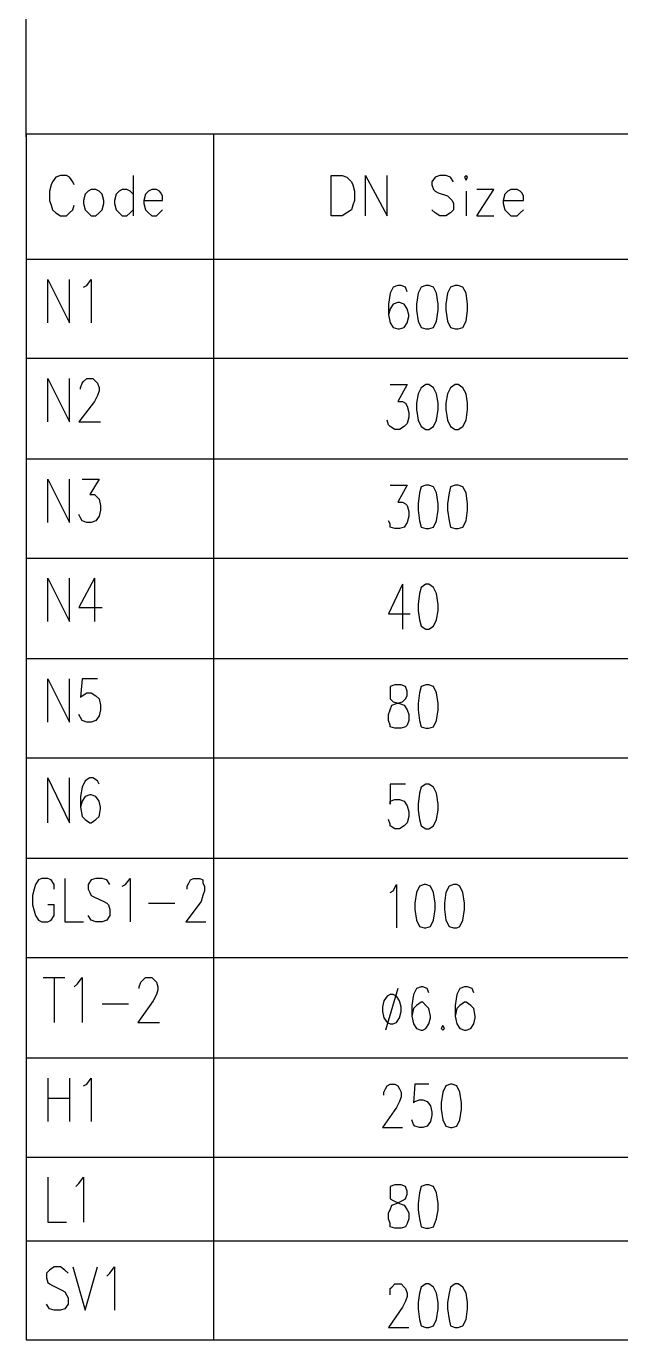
# Model space of a CAD drawing. Extents: x 13.06 to 16.25, y 9.33 to 13.85.
# Drawn here: x 15.229 to 15.485, y 12.237 to 12.802 of the extents above; entities that cross this region are included whole.
import ezdxf

# ---------------------------------------------------------------- set-up
doc = ezdxf.new("R2010")
doc.units = 0
doc.header["$MEASUREMENT"] = 0
doc.linetypes.add('AUSGEZOGEN', pattern=[0])
doc.layers.get('0').update_dxf_attribs({"linetype": 'AUSGEZOGEN'})

msp = doc.modelspace()

# ---------------------------------------------------------------- linework, layer by layer
for points in [[(15.22867, 12.75467), (15.22867, 13.79933)], [(15.22867, 12.756), (15.22867, 12.23667)], [(15.22867, 12.756), (16.19667, 12.756)], [(15.30933, 12.756), (15.30933, 12.702)], [(15.24933, 12.734), (15.24867, 12.73533), (15.24867, 12.73533), (15.24733, 12.73733), (15.24733, 12.73733), (15.246, 12.738), (15.246, 12.738), (15.24333, 12.738), (15.24333, 12.738), (15.24133, 12.73733), (15.24133, 12.73733), (15.24, 12.73533), (15.24, 12.73533), (15.23933, 12.734), (15.23933, 12.734), (15.23867, 12.73133), (15.23867, 12.73133), (15.23867, 12.72733), (15.23867, 12.72733), (15.23933, 12.72533), (15.23933, 12.72533), (15.24, 12.72333), (15.24, 12.72333), (15.24133, 12.722), (15.24133, 12.722), (15.24333, 12.72067), (15.24333, 12.72067), (15.246, 12.72067), (15.246, 12.72067), (15.24733, 12.722), (15.24733, 12.722), (15.24867, 12.72333), (15.24867, 12.72333), (15.24933, 12.72533)], [(15.27467, 12.738), (15.27467, 12.72067)], [(15.36, 12.72067), (15.36, 12.738), (15.36, 12.738), (15.36467, 12.738), (15.36467, 12.738), (15.36667, 12.73733), (15.36667, 12.73733), (15.36867, 12.73533), (15.36867, 12.73533), (15.36933, 12.734), (15.36933, 12.734), (15.37, 12.73133), (15.37, 12.73133), (15.37, 12.72733), (15.37, 12.72733), (15.36933, 12.72533), (15.36933, 12.72533), (15.36867, 12.72333), (15.36867, 12.72333), (15.36667, 12.722), (15.36667, 12.722), (15.36467, 12.72067), (15.36467, 12.72067), (15.36, 12.72067), (15.36, 12.72067)], [(15.37467, 12.72067), (15.37467, 12.738), (15.37467, 12.738), (15.384, 12.72067), (15.384, 12.72067), (15.384, 12.738)], [(15.41267, 12.73533), (15.41133, 12.73733), (15.41133, 12.73733), (15.40933, 12.738), (15.40933, 12.738), (15.40667, 12.738), (15.40667, 12.738), (15.40467, 12.73733), (15.40467, 12.73733), (15.40333, 12.73533), (15.40333, 12.73533), (15.40333, 12.734), (15.40333, 12.734), (15.404, 12.732), (15.404, 12.732), (15.40467, 12.73133), (15.40467, 12.73133), (15.406, 12.73067), (15.406, 12.73067), (15.41, 12.72933), (15.41, 12.72933), (15.41133, 12.728), (15.41133, 12.728), (15.412, 12.72733), (15.412, 12.72733), (15.41267, 12.726), (15.41267, 12.726), (15.41267, 12.72333), (15.41267, 12.72333), (15.41133, 12.722), (15.41133, 12.722), (15.40933, 12.72067), (15.40933, 12.72067), (15.40667, 12.72067), (15.40667, 12.72067), (15.40467, 12.722), (15.40467, 12.722), (15.40333, 12.72333)], [(15.41733, 12.73733), (15.418, 12.736), (15.418, 12.736), (15.41867, 12.73733), (15.41867, 12.73733), (15.418, 12.738), (15.418, 12.738), (15.41733, 12.73733), (15.41733, 12.73733)], [(15.25667, 12.732), (15.25533, 12.73133), (15.25533, 12.73133), (15.254, 12.73), (15.254, 12.73), (15.25333, 12.72733), (15.25333, 12.72733), (15.25333, 12.726), (15.25333, 12.726), (15.254, 12.72333), (15.254, 12.72333), (15.25533, 12.722), (15.25533, 12.722), (15.25667, 12.72067), (15.25667, 12.72067), (15.25867, 12.72067), (15.25867, 12.72067), (15.26, 12.722), (15.26, 12.722), (15.26133, 12.72333), (15.26133, 12.72333), (15.262, 12.726), (15.262, 12.726), (15.262, 12.72733), (15.262, 12.72733), (15.26133, 12.73), (15.26133, 12.73), (15.26, 12.73133), (15.26, 12.73133), (15.25867, 12.732), (15.25867, 12.732), (15.25667, 12.732), (15.25667, 12.732)], [(15.27467, 12.73), (15.27333, 12.73133), (15.27333, 12.73133), (15.272, 12.732), (15.272, 12.732), (15.27, 12.732), (15.27, 12.732), (15.26867, 12.73133), (15.26867, 12.73133), (15.26733, 12.73), (15.26733, 12.73), (15.26667, 12.72733), (15.26667, 12.72733), (15.26667, 12.726), (15.26667, 12.726), (15.26733, 12.72333), (15.26733, 12.72333), (15.26867, 12.722), (15.26867, 12.722), (15.27, 12.72067), (15.27, 12.72067), (15.272, 12.72067), (15.272, 12.72067), (15.27333, 12.722), (15.27333, 12.722), (15.27467, 12.72333)], [(15.27933, 12.72733), (15.28733, 12.72733), (15.28733, 12.72733), (15.28733, 12.72933), (15.28733, 12.72933), (15.28667, 12.73067), (15.28667, 12.73067), (15.286, 12.73133), (15.286, 12.73133), (15.28467, 12.732), (15.28467, 12.732), (15.28267, 12.732), (15.28267, 12.732), (15.28133, 12.73133), (15.28133, 12.73133), (15.28, 12.73), (15.28, 12.73), (15.27933, 12.72733), (15.27933, 12.72733), (15.27933, 12.726), (15.27933, 12.726), (15.28, 12.72333), (15.28, 12.72333), (15.28133, 12.722), (15.28133, 12.722), (15.28267, 12.72067), (15.28267, 12.72067), (15.28467, 12.72067), (15.28467, 12.72067), (15.286, 12.722), (15.286, 12.722), (15.28733, 12.72333)], [(15.418, 12.73133), (15.418, 12.72067)], [(15.42267, 12.72067), (15.43, 12.732), (15.43, 12.732), (15.42267, 12.732)], [(15.434, 12.72733), (15.44267, 12.72733), (15.44267, 12.72733), (15.44267, 12.72933), (15.44267, 12.72933), (15.442, 12.73067), (15.442, 12.73067), (15.44133, 12.73133), (15.44133, 12.73133), (15.44, 12.732), (15.44, 12.732), (15.43733, 12.732), (15.43733, 12.732), (15.436, 12.73133), (15.436, 12.73133), (15.43467, 12.73), (15.43467, 12.73), (15.434, 12.72733), (15.434, 12.72733), (15.434, 12.726), (15.434, 12.726), (15.43467, 12.72333), (15.43467, 12.72333), (15.436, 12.722), (15.436, 12.722), (15.43733, 12.72067), (15.43733, 12.72067), (15.44, 12.72067), (15.44, 12.72067), (15.44133, 12.722), (15.44133, 12.722), (15.44267, 12.72333)], [(15.42267, 12.72067), (15.43, 12.72067)], [(15.22867, 12.702), (16.19667, 12.702)], [(15.30933, 12.702), (15.30933, 12.23667)], [(15.238, 12.67467), (15.238, 12.69333), (15.238, 12.69333), (15.24733, 12.67467), (15.24733, 12.67467), (15.24733, 12.69333)], [(15.25333, 12.69), (15.25467, 12.69067), (15.25467, 12.69067), (15.25667, 12.69333), (15.25667, 12.69333), (15.25667, 12.67467)], [(15.39267, 12.688), (15.392, 12.69), (15.392, 12.69), (15.39, 12.69067), (15.39, 12.69067), (15.38867, 12.69067), (15.38867, 12.69067), (15.38667, 12.69), (15.38667, 12.69), (15.38533, 12.68733), (15.38533, 12.68733), (15.38467, 12.68267), (15.38467, 12.68267), (15.38467, 12.678), (15.38467, 12.678), (15.38533, 12.67467), (15.38533, 12.67467), (15.38667, 12.67267), (15.38667, 12.67267), (15.38867, 12.672), (15.38867, 12.672), (15.38933, 12.672), (15.38933, 12.672), (15.39133, 12.67267), (15.39133, 12.67267), (15.39267, 12.67467), (15.39267, 12.67467), (15.39333, 12.67733), (15.39333, 12.67733), (15.39333, 12.678), (15.39333, 12.678), (15.39267, 12.68067), (15.39267, 12.68067), (15.39133, 12.68267), (15.39133, 12.68267), (15.38933, 12.68333), (15.38933, 12.68333), (15.38867, 12.68333), (15.38867, 12.68333), (15.38667, 12.68267), (15.38667, 12.68267), (15.38533, 12.68067), (15.38533, 12.68067), (15.38467, 12.678)], [(15.40067, 12.69067), (15.39867, 12.69), (15.39867, 12.69), (15.39733, 12.68733), (15.39733, 12.68733), (15.39667, 12.68267), (15.39667, 12.68267), (15.39667, 12.68), (15.39667, 12.68), (15.39733, 12.67533), (15.39733, 12.67533), (15.39867, 12.67267), (15.39867, 12.67267), (15.40067, 12.672), (15.40067, 12.672), (15.402, 12.672), (15.402, 12.672), (15.404, 12.67267), (15.404, 12.67267), (15.40533, 12.67533), (15.40533, 12.67533), (15.406, 12.68), (15.406, 12.68), (15.406, 12.68267), (15.406, 12.68267), (15.40533, 12.68733), (15.40533, 12.68733), (15.404, 12.69), (15.404, 12.69), (15.402, 12.69067), (15.402, 12.69067), (15.40067, 12.69067), (15.40067, 12.69067)], [(15.41333, 12.69067), (15.41133, 12.69), (15.41133, 12.69), (15.41, 12.68733), (15.41, 12.68733), (15.40933, 12.68267), (15.40933, 12.68267), (15.40933, 12.68), (15.40933, 12.68), (15.41, 12.67533), (15.41, 12.67533), (15.41133, 12.67267), (15.41133, 12.67267), (15.41333, 12.672), (15.41333, 12.672), (15.41467, 12.672), (15.41467, 12.672), (15.41667, 12.67267), (15.41667, 12.67267), (15.418, 12.67533), (15.418, 12.67533), (15.41867, 12.68), (15.41867, 12.68), (15.41867, 12.68267), (15.41867, 12.68267), (15.418, 12.68733), (15.418, 12.68733), (15.41667, 12.69), (15.41667, 12.69), (15.41467, 12.69067), (15.41467, 12.69067), (15.41333, 12.69067), (15.41333, 12.69067)], [(15.22867, 12.65933), (16.19667, 12.65933)], [(15.238, 12.632), (15.238, 12.65067), (15.238, 12.65067), (15.24733, 12.632), (15.24733, 12.632), (15.24733, 12.65067)], [(15.252, 12.646), (15.252, 12.64667), (15.252, 12.64667), (15.25267, 12.64867), (15.25267, 12.64867), (15.25333, 12.64933), (15.25333, 12.64933), (15.25467, 12.65067), (15.25467, 12.65067), (15.25733, 12.65067), (15.25733, 12.65067), (15.25867, 12.64933), (15.25867, 12.64933), (15.25933, 12.64867), (15.25933, 12.64867), (15.26, 12.64667), (15.26, 12.64667), (15.26, 12.64533), (15.26, 12.64533), (15.25933, 12.64333), (15.25933, 12.64333), (15.258, 12.64067), (15.258, 12.64067), (15.25133, 12.632), (15.25133, 12.632), (15.26067, 12.632)], [(15.38533, 12.648), (15.39267, 12.648), (15.39267, 12.648), (15.38867, 12.64067), (15.38867, 12.64067), (15.39067, 12.64067), (15.39067, 12.64067), (15.392, 12.64), (15.392, 12.64), (15.39267, 12.63867), (15.39267, 12.63867), (15.39333, 12.636), (15.39333, 12.636), (15.39333, 12.634), (15.39333, 12.634), (15.39267, 12.63133), (15.39267, 12.63133), (15.39133, 12.63), (15.39133, 12.63), (15.38933, 12.62867), (15.38933, 12.62867), (15.38733, 12.62867), (15.38733, 12.62867), (15.38533, 12.63), (15.38533, 12.63), (15.38467, 12.63067), (15.38467, 12.63067), (15.384, 12.63267)], [(15.40067, 12.648), (15.39867, 12.64667), (15.39867, 12.64667), (15.39733, 12.644), (15.39733, 12.644), (15.39667, 12.64), (15.39667, 12.64), (15.39667, 12.63733), (15.39667, 12.63733), (15.39733, 12.63267), (15.39733, 12.63267), (15.39867, 12.63), (15.39867, 12.63), (15.40067, 12.62867), (15.40067, 12.62867), (15.402, 12.62867), (15.402, 12.62867), (15.404, 12.63), (15.404, 12.63), (15.40533, 12.63267), (15.40533, 12.63267), (15.406, 12.63733), (15.406, 12.63733), (15.406, 12.64), (15.406, 12.64), (15.40533, 12.644), (15.40533, 12.644), (15.404, 12.64667), (15.404, 12.64667), (15.402, 12.648), (15.402, 12.648), (15.40067, 12.648), (15.40067, 12.648)], [(15.41333, 12.648), (15.41133, 12.64667), (15.41133, 12.64667), (15.41, 12.644), (15.41, 12.644), (15.40933, 12.64), (15.40933, 12.64), (15.40933, 12.63733), (15.40933, 12.63733), (15.41, 12.63267), (15.41, 12.63267), (15.41133, 12.63), (15.41133, 12.63), (15.41333, 12.62867), (15.41333, 12.62867), (15.41467, 12.62867), (15.41467, 12.62867), (15.41667, 12.63), (15.41667, 12.63), (15.418, 12.63267), (15.418, 12.63267), (15.41867, 12.63733), (15.41867, 12.63733), (15.41867, 12.64), (15.41867, 12.64), (15.418, 12.644), (15.418, 12.644), (15.41667, 12.64667), (15.41667, 12.64667), (15.41467, 12.648), (15.41467, 12.648), (15.41333, 12.648), (15.41333, 12.648)], [(15.22867, 12.616), (16.19667, 12.616)], [(15.238, 12.58867), (15.238, 12.60733), (15.238, 12.60733), (15.24733, 12.58867), (15.24733, 12.58867), (15.24733, 12.60733)], [(15.25267, 12.60733), (15.26, 12.60733), (15.26, 12.60733), (15.256, 12.60067), (15.256, 12.60067), (15.258, 12.60067), (15.258, 12.60067), (15.25933, 12.59933), (15.25933, 12.59933), (15.26, 12.59867), (15.26, 12.59867), (15.26067, 12.596), (15.26067, 12.596), (15.26067, 12.594), (15.26067, 12.594), (15.26, 12.59133), (15.26, 12.59133), (15.25867, 12.58933), (15.25867, 12.58933), (15.25667, 12.58867), (15.25667, 12.58867), (15.25467, 12.58867), (15.25467, 12.58867), (15.25267, 12.58933), (15.25267, 12.58933), (15.252, 12.59067), (15.252, 12.59067), (15.25133, 12.592)], [(15.38533, 12.60467), (15.39267, 12.60467), (15.39267, 12.60467), (15.38867, 12.59733), (15.38867, 12.59733), (15.39067, 12.59733), (15.39067, 12.59733), (15.392, 12.59667), (15.392, 12.59667), (15.39267, 12.596), (15.39267, 12.596), (15.39333, 12.59333), (15.39333, 12.59333), (15.39333, 12.59133), (15.39333, 12.59133), (15.39267, 12.58867), (15.39267, 12.58867), (15.39133, 12.58667), (15.39133, 12.58667), (15.38933, 12.586), (15.38933, 12.586), (15.38733, 12.586), (15.38733, 12.586), (15.38533, 12.58667), (15.38533, 12.58667), (15.38533, 12.588), (15.38533, 12.588), (15.38467, 12.58933)], [(15.40067, 12.60467), (15.39867, 12.604), (15.39867, 12.604), (15.398, 12.60133), (15.398, 12.60133), (15.39733, 12.59667), (15.39733, 12.59667), (15.39733, 12.594), (15.39733, 12.594), (15.398, 12.58933), (15.398, 12.58933), (15.39867, 12.58667), (15.39867, 12.58667), (15.40067, 12.586), (15.40067, 12.586), (15.402, 12.586), (15.402, 12.586), (15.404, 12.58667), (15.404, 12.58667), (15.40533, 12.58933), (15.40533, 12.58933), (15.406, 12.594), (15.406, 12.594), (15.406, 12.59667), (15.406, 12.59667), (15.40533, 12.60133), (15.40533, 12.60133), (15.404, 12.604), (15.404, 12.604), (15.402, 12.60467), (15.402, 12.60467), (15.40067, 12.60467), (15.40067, 12.60467)], [(15.41333, 12.60467), (15.41133, 12.604), (15.41133, 12.604), (15.41067, 12.60133), (15.41067, 12.60133), (15.41, 12.59667), (15.41, 12.59667), (15.41, 12.594), (15.41, 12.594), (15.41067, 12.58933), (15.41067, 12.58933), (15.41133, 12.58667), (15.41133, 12.58667), (15.41333, 12.586), (15.41333, 12.586), (15.41467, 12.586), (15.41467, 12.586), (15.41667, 12.58667), (15.41667, 12.58667), (15.418, 12.58933), (15.418, 12.58933), (15.41867, 12.594), (15.41867, 12.594), (15.41867, 12.59667), (15.41867, 12.59667), (15.418, 12.60133), (15.418, 12.60133), (15.41667, 12.604), (15.41667, 12.604), (15.41467, 12.60467), (15.41467, 12.60467), (15.41333, 12.60467), (15.41333, 12.60467)], [(15.22867, 12.57333), (16.19667, 12.57333)], [(15.238, 12.546), (15.238, 12.56467), (15.238, 12.56467), (15.24733, 12.546), (15.24733, 12.546), (15.24733, 12.56467)], [(15.258, 12.56467), (15.25133, 12.552), (15.25133, 12.552), (15.26133, 12.552)], [(15.258, 12.56467), (15.258, 12.546)], [(15.39067, 12.562), (15.38467, 12.54933), (15.38467, 12.54933), (15.394, 12.54933)], [(15.39067, 12.562), (15.39067, 12.54267)], [(15.40067, 12.562), (15.39867, 12.56067), (15.39867, 12.56067), (15.398, 12.558), (15.398, 12.558), (15.39733, 12.55333), (15.39733, 12.55333), (15.39733, 12.55067), (15.39733, 12.55067), (15.398, 12.54667), (15.398, 12.54667), (15.39867, 12.544), (15.39867, 12.544), (15.40067, 12.54267), (15.40067, 12.54267), (15.402, 12.54267), (15.402, 12.54267), (15.404, 12.544), (15.404, 12.544), (15.40533, 12.54667), (15.40533, 12.54667), (15.406, 12.55067), (15.406, 12.55067), (15.406, 12.55333), (15.406, 12.55333), (15.40533, 12.558), (15.40533, 12.558), (15.404, 12.56067), (15.404, 12.56067), (15.402, 12.562), (15.402, 12.562), (15.40067, 12.562), (15.40067, 12.562)], [(15.22867, 12.53), (16.19667, 12.53)], [(15.238, 12.50267), (15.238, 12.52133), (15.238, 12.52133), (15.24733, 12.50267), (15.24733, 12.50267), (15.24733, 12.52133)], [(15.25933, 12.52133), (15.25267, 12.52133), (15.25267, 12.52133), (15.252, 12.51333), (15.252, 12.51333), (15.25267, 12.514), (15.25267, 12.514), (15.25467, 12.51533), (15.25467, 12.51533), (15.25667, 12.51533), (15.25667, 12.51533), (15.25867, 12.514), (15.25867, 12.514), (15.26, 12.51267), (15.26, 12.51267), (15.26067, 12.51), (15.26067, 12.51), (15.26067, 12.508), (15.26067, 12.508), (15.26, 12.50533), (15.26, 12.50533), (15.25867, 12.50333), (15.25867, 12.50333), (15.25667, 12.50267), (15.25667, 12.50267), (15.25467, 12.50267), (15.25467, 12.50267), (15.25267, 12.50333), (15.25267, 12.50333), (15.252, 12.50467), (15.252, 12.50467), (15.25133, 12.506)], [(15.38733, 12.51867), (15.38533, 12.518), (15.38533, 12.518), (15.38533, 12.51267), (15.38533, 12.51267), (15.38667, 12.51133), (15.38667, 12.51133), (15.38933, 12.51067), (15.38933, 12.51067), (15.39133, 12.51), (15.39133, 12.51), (15.39267, 12.508), (15.39267, 12.508), (15.39333, 12.506), (15.39333, 12.506), (15.39333, 12.50333), (15.39333, 12.50333), (15.39267, 12.50133), (15.39267, 12.50133), (15.392, 12.50067), (15.392, 12.50067), (15.39, 12.5), (15.39, 12.5), (15.38733, 12.5), (15.38733, 12.5), (15.38533, 12.50067), (15.38533, 12.50067), (15.38533, 12.50133), (15.38533, 12.50133), (15.38467, 12.50333), (15.38467, 12.50333), (15.38467, 12.506), (15.38467, 12.506), (15.38533, 12.508), (15.38533, 12.508), (15.386, 12.51), (15.386, 12.51), (15.388, 12.51067), (15.388, 12.51067), (15.39067, 12.51133), (15.39067, 12.51133), (15.392, 12.51267), (15.392, 12.51267), (15.39267, 12.514), (15.39267, 12.514), (15.39267, 12.516), (15.39267, 12.516), (15.392, 12.518), (15.392, 12.518), (15.39, 12.51867), (15.39, 12.51867), (15.38733, 12.51867), (15.38733, 12.51867)], [(15.40067, 12.51867), (15.39867, 12.518), (15.39867, 12.518), (15.398, 12.51533), (15.398, 12.51533), (15.39733, 12.51067), (15.39733, 12.51067), (15.39733, 12.508), (15.39733, 12.508), (15.398, 12.50333), (15.398, 12.50333), (15.39867, 12.50067), (15.39867, 12.50067), (15.40067, 12.5), (15.40067, 12.5), (15.402, 12.5), (15.402, 12.5), (15.404, 12.50067), (15.404, 12.50067), (15.40533, 12.50333), (15.40533, 12.50333), (15.406, 12.508), (15.406, 12.508), (15.406, 12.51067), (15.406, 12.51067), (15.40533, 12.51533), (15.40533, 12.51533), (15.404, 12.518), (15.404, 12.518), (15.402, 12.51867), (15.402, 12.51867), (15.40067, 12.51867), (15.40067, 12.51867)], [(15.22867, 12.48733), (16.19667, 12.48733)], [(15.238, 12.45933), (15.238, 12.47867), (15.238, 12.47867), (15.24733, 12.45933), (15.24733, 12.45933), (15.24733, 12.47867)], [(15.26, 12.476), (15.25933, 12.47733), (15.25933, 12.47733), (15.25733, 12.47867), (15.25733, 12.47867), (15.256, 12.47867), (15.256, 12.47867), (15.254, 12.47733), (15.254, 12.47733), (15.25267, 12.47467), (15.25267, 12.47467), (15.252, 12.47067), (15.252, 12.47067), (15.252, 12.466), (15.252, 12.466), (15.25267, 12.462), (15.25267, 12.462), (15.254, 12.46067), (15.254, 12.46067), (15.256, 12.45933), (15.256, 12.45933), (15.25667, 12.45933), (15.25667, 12.45933), (15.25867, 12.46067), (15.25867, 12.46067), (15.26, 12.462), (15.26, 12.462), (15.26067, 12.46533), (15.26067, 12.46533), (15.26067, 12.466), (15.26067, 12.466), (15.26, 12.46867), (15.26, 12.46867), (15.25867, 12.47067), (15.25867, 12.47067), (15.25667, 12.47133), (15.25667, 12.47133), (15.256, 12.47133), (15.256, 12.47133), (15.254, 12.47067), (15.254, 12.47067), (15.25267, 12.46867), (15.25267, 12.46867), (15.252, 12.466)], [(15.392, 12.476), (15.38533, 12.476), (15.38533, 12.476), (15.38533, 12.46733), (15.38533, 12.46733), (15.38533, 12.46867), (15.38533, 12.46867), (15.38733, 12.46933), (15.38733, 12.46933), (15.38933, 12.46933), (15.38933, 12.46933), (15.39133, 12.46867), (15.39133, 12.46867), (15.39267, 12.46667), (15.39267, 12.46667), (15.39333, 12.464), (15.39333, 12.464), (15.39333, 12.462), (15.39333, 12.462), (15.39267, 12.45933), (15.39267, 12.45933), (15.39133, 12.458), (15.39133, 12.458), (15.38933, 12.45667), (15.38933, 12.45667), (15.38733, 12.45667), (15.38733, 12.45667), (15.38533, 12.458), (15.38533, 12.458), (15.38533, 12.45867), (15.38533, 12.45867), (15.38467, 12.46067)], [(15.40067, 12.476), (15.39867, 12.47467), (15.39867, 12.47467), (15.398, 12.472), (15.398, 12.472), (15.39733, 12.46733), (15.39733, 12.46733), (15.39733, 12.46467), (15.39733, 12.46467), (15.398, 12.46067), (15.398, 12.46067), (15.39867, 12.458), (15.39867, 12.458), (15.40067, 12.45667), (15.40067, 12.45667), (15.402, 12.45667), (15.402, 12.45667), (15.404, 12.458), (15.404, 12.458), (15.40533, 12.46067), (15.40533, 12.46067), (15.406, 12.46467), (15.406, 12.46467), (15.406, 12.46733), (15.406, 12.46733), (15.40533, 12.472), (15.40533, 12.472), (15.404, 12.47467), (15.404, 12.47467), (15.402, 12.476), (15.402, 12.476), (15.40067, 12.476), (15.40067, 12.476)], [(15.22867, 12.444), (16.19667, 12.444)], [(15.24067, 12.43067), (15.24067, 12.43267), (15.24067, 12.43267), (15.23933, 12.43467), (15.23933, 12.43467), (15.238, 12.43533), (15.238, 12.43533), (15.23533, 12.43533), (15.23533, 12.43533), (15.234, 12.43467), (15.234, 12.43467), (15.23267, 12.43267), (15.23267, 12.43267), (15.232, 12.43067), (15.232, 12.43067), (15.23133, 12.428), (15.23133, 12.428), (15.23133, 12.424), (15.23133, 12.424), (15.232, 12.42133), (15.232, 12.42133), (15.23267, 12.41933), (15.23267, 12.41933), (15.234, 12.41733), (15.234, 12.41733), (15.23533, 12.41667), (15.23533, 12.41667), (15.238, 12.41667), (15.238, 12.41667), (15.23933, 12.41733), (15.23933, 12.41733), (15.24067, 12.41933), (15.24067, 12.41933), (15.24067, 12.424), (15.24067, 12.424), (15.238, 12.424)], [(15.24533, 12.43533), (15.24533, 12.41667), (15.24533, 12.41667), (15.25333, 12.41667)], [(15.26467, 12.43267), (15.26333, 12.43467), (15.26333, 12.43467), (15.26133, 12.43533), (15.26133, 12.43533), (15.25867, 12.43533), (15.25867, 12.43533), (15.25667, 12.43467), (15.25667, 12.43467), (15.25533, 12.43267), (15.25533, 12.43267), (15.25533, 12.43067), (15.25533, 12.43067), (15.256, 12.42933), (15.256, 12.42933), (15.25667, 12.428), (15.25667, 12.428), (15.258, 12.42733), (15.258, 12.42733), (15.262, 12.42533), (15.262, 12.42533), (15.26333, 12.42467), (15.26333, 12.42467), (15.264, 12.424), (15.264, 12.424), (15.26467, 12.422), (15.26467, 12.422), (15.26467, 12.41933), (15.26467, 12.41933), (15.26333, 12.41733), (15.26333, 12.41733), (15.26133, 12.41667), (15.26133, 12.41667), (15.25867, 12.41667), (15.25867, 12.41667), (15.25667, 12.41733), (15.25667, 12.41733), (15.25533, 12.41933)], [(15.27, 12.432), (15.27133, 12.43267), (15.27133, 12.43267), (15.27333, 12.43533), (15.27333, 12.43533), (15.27333, 12.41667)], [(15.298, 12.43067), (15.298, 12.432), (15.298, 12.432), (15.29867, 12.43333), (15.29867, 12.43333), (15.29933, 12.43467), (15.29933, 12.43467), (15.30067, 12.43533), (15.30067, 12.43533), (15.30333, 12.43533), (15.30333, 12.43533), (15.30467, 12.43467), (15.30467, 12.43467), (15.30467, 12.43333), (15.30467, 12.43333), (15.30533, 12.432), (15.30533, 12.432), (15.30533, 12.43), (15.30533, 12.43), (15.30467, 12.428), (15.30467, 12.428), (15.304, 12.42533), (15.304, 12.42533), (15.29733, 12.41667), (15.29733, 12.41667), (15.306, 12.41667)], [(15.38533, 12.42933), (15.38667, 12.43), (15.38667, 12.43), (15.388, 12.43267), (15.388, 12.43267), (15.388, 12.414)], [(15.4, 12.43267), (15.398, 12.432), (15.398, 12.432), (15.39667, 12.42933), (15.39667, 12.42933), (15.396, 12.42467), (15.396, 12.42467), (15.396, 12.422), (15.396, 12.422), (15.39667, 12.41733), (15.39667, 12.41733), (15.398, 12.41467), (15.398, 12.41467), (15.4, 12.414), (15.4, 12.414), (15.40067, 12.414), (15.40067, 12.414), (15.40267, 12.41467), (15.40267, 12.41467), (15.404, 12.41733), (15.404, 12.41733), (15.40467, 12.422), (15.40467, 12.422), (15.40467, 12.42467), (15.40467, 12.42467), (15.404, 12.42933), (15.404, 12.42933), (15.40267, 12.432), (15.40267, 12.432), (15.40067, 12.43267), (15.40067, 12.43267), (15.4, 12.43267), (15.4, 12.43267)], [(15.41267, 12.43267), (15.41067, 12.432), (15.41067, 12.432), (15.40933, 12.42933), (15.40933, 12.42933), (15.40867, 12.42467), (15.40867, 12.42467), (15.40867, 12.422), (15.40867, 12.422), (15.40933, 12.41733), (15.40933, 12.41733), (15.41067, 12.41467), (15.41067, 12.41467), (15.41267, 12.414), (15.41267, 12.414), (15.414, 12.414), (15.414, 12.414), (15.41533, 12.41467), (15.41533, 12.41467), (15.41667, 12.41733), (15.41667, 12.41733), (15.41733, 12.422), (15.41733, 12.422), (15.41733, 12.42467), (15.41733, 12.42467), (15.41667, 12.42933), (15.41667, 12.42933), (15.41533, 12.432), (15.41533, 12.432), (15.414, 12.43267), (15.414, 12.43267), (15.41267, 12.43267), (15.41267, 12.43267)], [(15.28133, 12.42467), (15.29267, 12.42467)], [(15.22867, 12.40133), (16.19667, 12.40133)], [(15.236, 12.39267), (15.24533, 12.39267)], [(15.24067, 12.39267), (15.24067, 12.37333)], [(15.24933, 12.38867), (15.25067, 12.39), (15.25067, 12.39), (15.25267, 12.39267), (15.25267, 12.39267), (15.25267, 12.37333)], [(15.27733, 12.388), (15.27733, 12.38867), (15.27733, 12.38867), (15.278, 12.39067), (15.278, 12.39067), (15.27867, 12.39133), (15.27867, 12.39133), (15.28, 12.39267), (15.28, 12.39267), (15.28267, 12.39267), (15.28267, 12.39267), (15.284, 12.39133), (15.284, 12.39133), (15.28467, 12.39067), (15.28467, 12.39067), (15.28533, 12.38867), (15.28533, 12.38867), (15.28533, 12.38733), (15.28533, 12.38733), (15.28467, 12.38533), (15.28467, 12.38533), (15.28333, 12.38267), (15.28333, 12.38267), (15.27667, 12.37333), (15.27667, 12.37333), (15.286, 12.37333)], [(15.402, 12.386), (15.40133, 12.388), (15.40133, 12.388), (15.39933, 12.38867), (15.39933, 12.38867), (15.39867, 12.38867), (15.39867, 12.38867), (15.39667, 12.388), (15.39667, 12.388), (15.39533, 12.38533), (15.39533, 12.38533), (15.39467, 12.38067), (15.39467, 12.38067), (15.39467, 12.376), (15.39467, 12.376), (15.39533, 12.37267), (15.39533, 12.37267), (15.39667, 12.37067), (15.39667, 12.37067), (15.39867, 12.37), (15.39867, 12.37), (15.39933, 12.37), (15.39933, 12.37), (15.40067, 12.37067), (15.40067, 12.37067), (15.402, 12.37267), (15.402, 12.37267), (15.40267, 12.37533), (15.40267, 12.37533), (15.40267, 12.376), (15.40267, 12.376), (15.402, 12.37933), (15.402, 12.37933), (15.40067, 12.38067), (15.40067, 12.38067), (15.39933, 12.382), (15.39933, 12.382), (15.39867, 12.382), (15.39867, 12.382), (15.39667, 12.38067), (15.39667, 12.38067), (15.39533, 12.37933), (15.39533, 12.37933), (15.39467, 12.376)], [(15.42133, 12.386), (15.42067, 12.388), (15.42067, 12.388), (15.41867, 12.38867), (15.41867, 12.38867), (15.41733, 12.38867), (15.41733, 12.38867), (15.41533, 12.388), (15.41533, 12.388), (15.414, 12.38533), (15.414, 12.38533), (15.41333, 12.38067), (15.41333, 12.38067), (15.41333, 12.376), (15.41333, 12.376), (15.414, 12.37267), (15.414, 12.37267), (15.41533, 12.37067), (15.41533, 12.37067), (15.41733, 12.37), (15.41733, 12.37), (15.418, 12.37), (15.418, 12.37), (15.42, 12.37067), (15.42, 12.37067), (15.42133, 12.37267), (15.42133, 12.37267), (15.422, 12.37533), (15.422, 12.37533), (15.422, 12.376), (15.422, 12.376), (15.42133, 12.37933), (15.42133, 12.37933), (15.42, 12.38067), (15.42, 12.38067), (15.418, 12.382), (15.418, 12.382), (15.41733, 12.382), (15.41733, 12.382), (15.41533, 12.38067), (15.41533, 12.38067), (15.414, 12.37933), (15.414, 12.37933), (15.41333, 12.376)], [(15.38533, 12.38533), (15.384, 12.38467), (15.384, 12.38467), (15.38267, 12.38267), (15.38267, 12.38267), (15.382, 12.38), (15.382, 12.38), (15.382, 12.378), (15.382, 12.378), (15.38267, 12.37533), (15.38267, 12.37533), (15.384, 12.37333), (15.384, 12.37333), (15.38533, 12.37267), (15.38533, 12.37267), (15.38667, 12.37267), (15.38667, 12.37267), (15.388, 12.37333), (15.388, 12.37333), (15.38933, 12.37533), (15.38933, 12.37533), (15.39, 12.378), (15.39, 12.378), (15.39, 12.38), (15.39, 12.38), (15.38933, 12.38267), (15.38933, 12.38267), (15.388, 12.38467), (15.388, 12.38467), (15.38667, 12.38533), (15.38667, 12.38533), (15.38533, 12.38533), (15.38533, 12.38533)], [(15.38867, 12.388), (15.38333, 12.37)], [(15.26133, 12.38133), (15.27267, 12.38133)], [(15.408, 12.372), (15.40733, 12.37067), (15.40733, 12.37067), (15.408, 12.37), (15.408, 12.37), (15.40867, 12.37067), (15.40867, 12.37067), (15.408, 12.372), (15.408, 12.372)], [(15.22867, 12.358), (16.19667, 12.358)], [(15.238, 12.34933), (15.238, 12.33067)], [(15.24733, 12.34933), (15.24733, 12.33067)], [(15.25333, 12.346), (15.25467, 12.34667), (15.25467, 12.34667), (15.25667, 12.34933), (15.25667, 12.34933), (15.25667, 12.33067)], [(15.38267, 12.342), (15.38267, 12.34333), (15.38267, 12.34333), (15.38333, 12.34467), (15.38333, 12.34467), (15.384, 12.346), (15.384, 12.346), (15.38533, 12.34667), (15.38533, 12.34667), (15.38733, 12.34667), (15.38733, 12.34667), (15.38867, 12.346), (15.38867, 12.346), (15.38933, 12.34467), (15.38933, 12.34467), (15.39, 12.34333), (15.39, 12.34333), (15.39, 12.34133), (15.39, 12.34133), (15.38933, 12.33933), (15.38933, 12.33933), (15.388, 12.33667), (15.388, 12.33667), (15.382, 12.328), (15.382, 12.328), (15.39067, 12.328)], [(15.402, 12.34667), (15.396, 12.34667), (15.396, 12.34667), (15.39533, 12.33867), (15.39533, 12.33867), (15.396, 12.33933), (15.396, 12.33933), (15.398, 12.34), (15.398, 12.34), (15.39933, 12.34), (15.39933, 12.34), (15.40133, 12.33933), (15.40133, 12.33933), (15.40267, 12.33733), (15.40267, 12.33733), (15.40333, 12.33467), (15.40333, 12.33467), (15.40333, 12.33333), (15.40333, 12.33333), (15.40267, 12.33067), (15.40267, 12.33067), (15.40133, 12.32867), (15.40133, 12.32867), (15.39933, 12.328), (15.39933, 12.328), (15.398, 12.328), (15.398, 12.328), (15.396, 12.32867), (15.396, 12.32867), (15.39533, 12.32933), (15.39533, 12.32933), (15.39467, 12.33133)], [(15.41133, 12.34667), (15.40933, 12.346), (15.40933, 12.346), (15.408, 12.34333), (15.408, 12.34333), (15.40733, 12.33867), (15.40733, 12.33867), (15.40733, 12.336), (15.40733, 12.336), (15.408, 12.33133), (15.408, 12.33133), (15.40933, 12.32867), (15.40933, 12.32867), (15.41133, 12.328), (15.41133, 12.328), (15.412, 12.328), (15.412, 12.328), (15.414, 12.32867), (15.414, 12.32867), (15.41533, 12.33133), (15.41533, 12.33133), (15.416, 12.336), (15.416, 12.336), (15.416, 12.33867), (15.416, 12.33867), (15.41533, 12.34333), (15.41533, 12.34333), (15.414, 12.346), (15.414, 12.346), (15.412, 12.34667), (15.412, 12.34667), (15.41133, 12.34667), (15.41133, 12.34667)], [(15.238, 12.34067), (15.24733, 12.34067)], [(15.22867, 12.31533), (16.19667, 12.31533)], [(15.238, 12.30667), (15.238, 12.28733), (15.238, 12.28733), (15.246, 12.28733)], [(15.25, 12.30267), (15.25133, 12.304), (15.25133, 12.304), (15.25333, 12.30667), (15.25333, 12.30667), (15.25333, 12.28733)], [(15.38733, 12.30333), (15.38533, 12.30267), (15.38533, 12.30267), (15.38533, 12.29733), (15.38533, 12.29733), (15.38667, 12.29667), (15.38667, 12.29667), (15.38933, 12.29533), (15.38933, 12.29533), (15.39133, 12.29467), (15.39133, 12.29467), (15.39267, 12.29267), (15.39267, 12.29267), (15.39333, 12.29133), (15.39333, 12.29133), (15.39333, 12.28867), (15.39333, 12.28867), (15.39267, 12.28667), (15.39267, 12.28667), (15.392, 12.28533), (15.392, 12.28533), (15.39, 12.28467), (15.39, 12.28467), (15.38733, 12.28467), (15.38733, 12.28467), (15.38533, 12.28533), (15.38533, 12.28533), (15.38533, 12.28667), (15.38533, 12.28667), (15.38467, 12.28867), (15.38467, 12.28867), (15.38467, 12.29133), (15.38467, 12.29133), (15.38533, 12.29267), (15.38533, 12.29267), (15.386, 12.29467), (15.386, 12.29467), (15.388, 12.29533), (15.388, 12.29533), (15.39067, 12.29667), (15.39067, 12.29667), (15.392, 12.29733), (15.392, 12.29733), (15.39267, 12.29933), (15.39267, 12.29933), (15.39267, 12.30067), (15.39267, 12.30067), (15.392, 12.30267), (15.392, 12.30267), (15.39, 12.30333), (15.39, 12.30333), (15.38733, 12.30333), (15.38733, 12.30333)], [(15.40067, 12.30333), (15.39867, 12.30267), (15.39867, 12.30267), (15.398, 12.3), (15.398, 12.3), (15.39733, 12.29533), (15.39733, 12.29533), (15.39733, 12.29267), (15.39733, 12.29267), (15.398, 12.28867), (15.398, 12.28867), (15.39867, 12.28533), (15.39867, 12.28533), (15.40067, 12.28467), (15.40067, 12.28467), (15.402, 12.28467), (15.402, 12.28467), (15.404, 12.28533), (15.404, 12.28533), (15.40533, 12.28867), (15.40533, 12.28867), (15.406, 12.29267), (15.406, 12.29267), (15.406, 12.29533), (15.406, 12.29533), (15.40533, 12.3), (15.40533, 12.3), (15.404, 12.30267), (15.404, 12.30267), (15.402, 12.30333), (15.402, 12.30333), (15.40067, 12.30333), (15.40067, 12.30333)], [(15.22867, 12.27933), (16.19667, 12.27933)], [(15.24667, 12.26533), (15.24533, 12.26667), (15.24533, 12.26667), (15.24333, 12.268), (15.24333, 12.268), (15.24067, 12.268), (15.24067, 12.268), (15.23867, 12.26667), (15.23867, 12.26667), (15.23733, 12.26533), (15.23733, 12.26533), (15.23733, 12.26333), (15.23733, 12.26333), (15.238, 12.26133), (15.238, 12.26133), (15.23867, 12.26067), (15.23867, 12.26067), (15.24, 12.26), (15.24, 12.26), (15.244, 12.258), (15.244, 12.258), (15.24533, 12.25733), (15.24533, 12.25733), (15.246, 12.256), (15.246, 12.256), (15.24667, 12.25467), (15.24667, 12.25467), (15.24667, 12.252), (15.24667, 12.252), (15.24533, 12.25), (15.24533, 12.25), (15.24333, 12.24933), (15.24333, 12.24933), (15.24067, 12.24933), (15.24067, 12.24933), (15.23867, 12.25), (15.23867, 12.25), (15.23733, 12.252)], [(15.24867, 12.268), (15.254, 12.24933), (15.254, 12.24933), (15.25933, 12.268)], [(15.26333, 12.264), (15.26467, 12.26533), (15.26467, 12.26533), (15.26667, 12.268), (15.26667, 12.268), (15.26667, 12.24933)], [(15.38533, 12.256), (15.38533, 12.25867), (15.38533, 12.25867), (15.386, 12.25933), (15.386, 12.25933), (15.38733, 12.26067), (15.38733, 12.26067), (15.39, 12.26067), (15.39, 12.26067), (15.39133, 12.25933), (15.39133, 12.25933), (15.392, 12.25867), (15.392, 12.25867), (15.39267, 12.25667), (15.39267, 12.25667), (15.39267, 12.25533), (15.39267, 12.25533), (15.392, 12.25333), (15.392, 12.25333), (15.39067, 12.25067), (15.39067, 12.25067), (15.38467, 12.242), (15.38467, 12.242), (15.39333, 12.242)], [(15.40067, 12.26067), (15.39867, 12.25933), (15.39867, 12.25933), (15.398, 12.25667), (15.398, 12.25667), (15.39733, 12.25267), (15.39733, 12.25267), (15.39733, 12.25), (15.39733, 12.25), (15.398, 12.24533), (15.398, 12.24533), (15.39867, 12.24267), (15.39867, 12.24267), (15.40067, 12.242), (15.40067, 12.242), (15.402, 12.242), (15.402, 12.242), (15.404, 12.24267), (15.404, 12.24267), (15.40533, 12.24533), (15.40533, 12.24533), (15.406, 12.25), (15.406, 12.25), (15.406, 12.25267), (15.406, 12.25267), (15.40533, 12.25667), (15.40533, 12.25667), (15.404, 12.25933), (15.404, 12.25933), (15.402, 12.26067), (15.402, 12.26067), (15.40067, 12.26067), (15.40067, 12.26067)], [(15.41333, 12.26067), (15.41133, 12.25933), (15.41133, 12.25933), (15.41067, 12.25667), (15.41067, 12.25667), (15.41, 12.25267), (15.41, 12.25267), (15.41, 12.25), (15.41, 12.25), (15.41067, 12.24533), (15.41067, 12.24533), (15.41133, 12.24267), (15.41133, 12.24267), (15.41333, 12.242), (15.41333, 12.242), (15.41467, 12.242), (15.41467, 12.242), (15.41667, 12.24267), (15.41667, 12.24267), (15.418, 12.24533), (15.418, 12.24533), (15.41867, 12.25), (15.41867, 12.25), (15.41867, 12.25267), (15.41867, 12.25267), (15.418, 12.25667), (15.418, 12.25667), (15.41667, 12.25933), (15.41667, 12.25933), (15.41467, 12.26067), (15.41467, 12.26067), (15.41333, 12.26067), (15.41333, 12.26067)], [(15.22867, 12.23667), (16.19667, 12.23667)]]:
    msp.add_lwpolyline(points)

doc.saveas('drawing.dxf')
